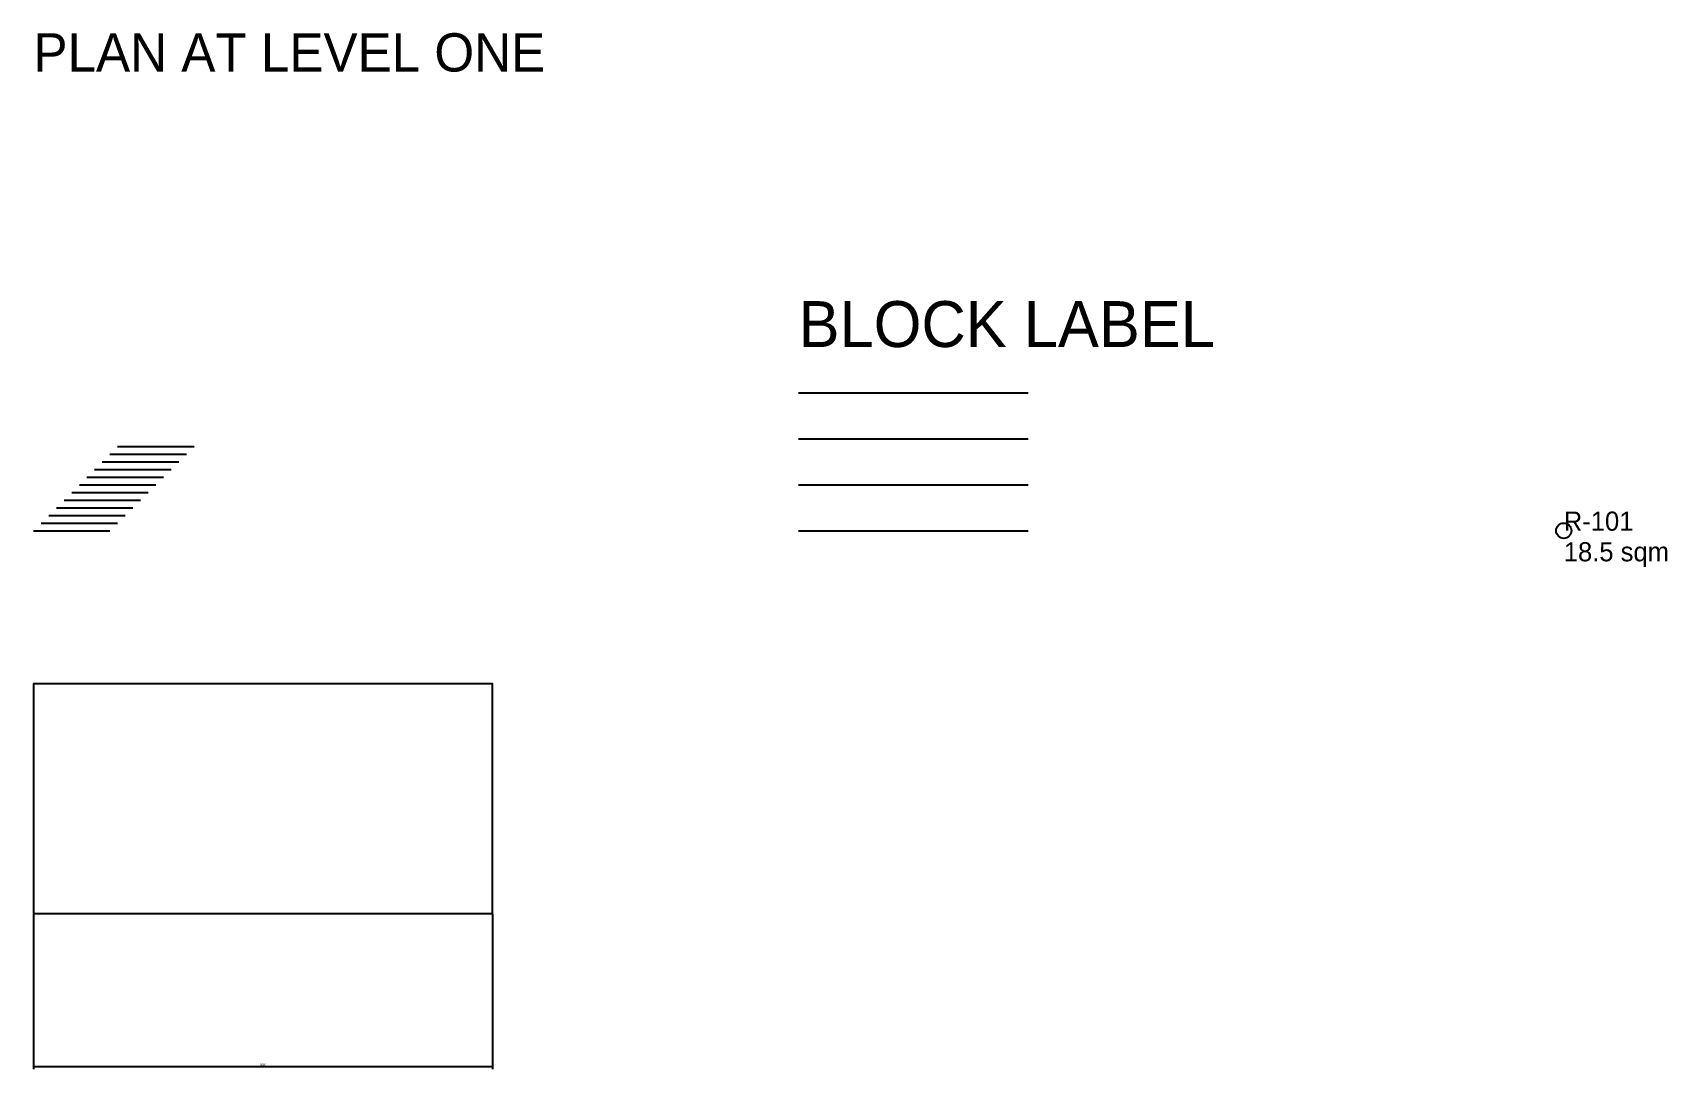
# Model space of a CAD drawing. Header units: millimetres. Extents: x 0 to 214, y -70 to 65.
import ezdxf

# ---------------------------------------------------------------- set-up
doc = ezdxf.new("R2010")
doc.units = ezdxf.units.MM
doc.layers.add('GRID', color=5, linetype='Continuous')
doc.layers.add('WALLS', color=3, linetype='Continuous')
doc.layers.add('ROOF', color=7, linetype='Continuous', true_color=0x123456)
doc.styles.add('OpenSansCondensed-Light', font='OpenSansCondensed-Light.ttf')
doc.dimstyles.new('EZDXF', dxfattribs={"dimtxt": 0.25, "dimasz": 0.175, "dimexe": 0.375, "dimexo": 0.125, "dimgap": 0.1, "dimtad": 1, "dimlfac": 100, "dimzin": 12, "dimdsep": 46, "dimtxsty": 'OpenSansCondensed-Light', "dimblk": 'ARCHTICK', "dimcen": 2.5, "dimazin": 3, "dimtfac": 0.5, "dimtmove": 2, "dimatfit": 3})

# ---------------------------------------------------------------- blocks, each defined once
blk = doc.blocks.new('NEST_11')
at = {"layer": 'GRID'}
blk.add_line((0, 0), (10, 0), dxfattribs=at)
blk = doc.blocks.new('NEST_10')
at = {"layer": 'GRID'}
blk.add_line((0, 0), (10, 0), dxfattribs=at)
blk.add_blockref('NEST_11', (1, 1))
blk = doc.blocks.new('NEST_9')
at = {"layer": 'GRID'}
blk.add_line((0, 0), (10, 0), dxfattribs=at)
blk.add_blockref('NEST_10', (1, 1))
blk = doc.blocks.new('NEST_8')
at = {"layer": 'GRID'}
blk.add_line((0, 0), (10, 0), dxfattribs=at)
blk.add_blockref('NEST_9', (1, 1))
blk = doc.blocks.new('NEST_7')
at = {"layer": 'GRID'}
blk.add_line((0, 0), (10, 0), dxfattribs=at)
blk.add_blockref('NEST_8', (1, 1))
blk = doc.blocks.new('NEST_6')
at = {"layer": 'GRID'}
blk.add_line((0, 0), (10, 0), dxfattribs=at)
blk.add_blockref('NEST_7', (1, 1))
blk = doc.blocks.new('NEST_5')
at = {"layer": 'GRID'}
blk.add_line((0, 0), (10, 0), dxfattribs=at)
blk.add_blockref('NEST_6', (1, 1))
blk = doc.blocks.new('NEST_4')
at = {"layer": 'GRID'}
blk.add_line((0, 0), (10, 0), dxfattribs=at)
blk.add_blockref('NEST_5', (1, 1))
blk = doc.blocks.new('NEST_3')
at = {"layer": 'GRID'}
blk.add_line((0, 0), (10, 0), dxfattribs=at)
blk.add_blockref('NEST_4', (1, 1))
blk = doc.blocks.new('NEST_2')
at = {"layer": 'GRID'}
blk.add_line((0, 0), (10, 0), dxfattribs=at)
blk.add_blockref('NEST_3', (1, 1))
blk = doc.blocks.new('NEST_1')
at = {"layer": 'GRID'}
blk.add_line((0, 0), (10, 0), dxfattribs=at)
blk.add_blockref('NEST_2', (1, 1))
blk = doc.blocks.new('NEST_0')
at = {"layer": 'GRID'}
blk.add_line((0, 0), (10, 0), dxfattribs=at)
blk.add_blockref('NEST_1', (1, 1))
blk = doc.blocks.new('PALETTE')
at = {"layer": 'WALLS', "true_color": 0xc86432}
blk.add_line((0, 6), (10, 6), dxfattribs=at)
at = {"layer": 'WALLS', "color": 1}
blk.add_line((0, 4), (10, 4), dxfattribs=at)
at = {"layer": 'WALLS', "color": 0}
blk.add_line((0, 2), (10, 2), dxfattribs=at)
at = {"layer": 'WALLS'}
blk.add_line((0, 0), (10, 0), dxfattribs=at)
blk.add_text('BLOCK LABEL', height=2, dxfattribs=at).set_placement((0, 8))
blk = doc.blocks.new('ROOM_TAG')
at = {"layer": 'GRID'}
blk.add_circle((0, 0), 1, dxfattribs=at)
at = {"layer": 'WALLS'}
for tag, p in [('ROOM', (0, 0)), ('AREA', (0, -4))]:
    blk.add_attdef(tag, p, '', height=2.5, dxfattribs=at)
blk = doc.blocks.new('_ARCHTICK')
at = {"color": 0, "linetype": 'BYBLOCK', "const_width": 0.15}
blk.add_lwpolyline([(-0.5, -0.5), (0.5, 0.5)], dxfattribs=at)

msp = doc.modelspace()

# ---------------------------------------------------------------- linework, layer by layer
at = {"layer": 'ROOF'}
msp.add_lwpolyline([(0, -50), (60, -50), (60, -20), (0, -20)], close=True, dxfattribs=at)

# ---------------------------------------------------------------- block references
at = {"layer": 'GRID'}
msp.add_blockref('NEST_0', (0, 0), dxfattribs=at)
at = {"layer": 'WALLS', "color": 2, "xscale": 3, "yscale": 3}
msp.add_blockref('PALETTE', (100, 0), dxfattribs=at)
at = {"layer": 'WALLS'}
msp.add_blockref('ROOM_TAG', (200, 0), dxfattribs=at).add_auto_attribs({'ROOM': 'R-101', 'AREA': '18.5 sqm'})

# ---------------------------------------------------------------- texts
msp.add_text('PLAN AT LEVEL ONE', height=5, dxfattribs=at).set_placement((0, 60))

# ---------------------------------------------------------------- dimensions: what is measured, and where the dimension line sits
at = {"layer": 'GRID'}
msp.add_linear_dim(base=(0, -70), p1=(0, -50), p2=(60, -50), dimstyle='EZDXF', dxfattribs=at).render()

doc.saveas('drawing.dxf')
